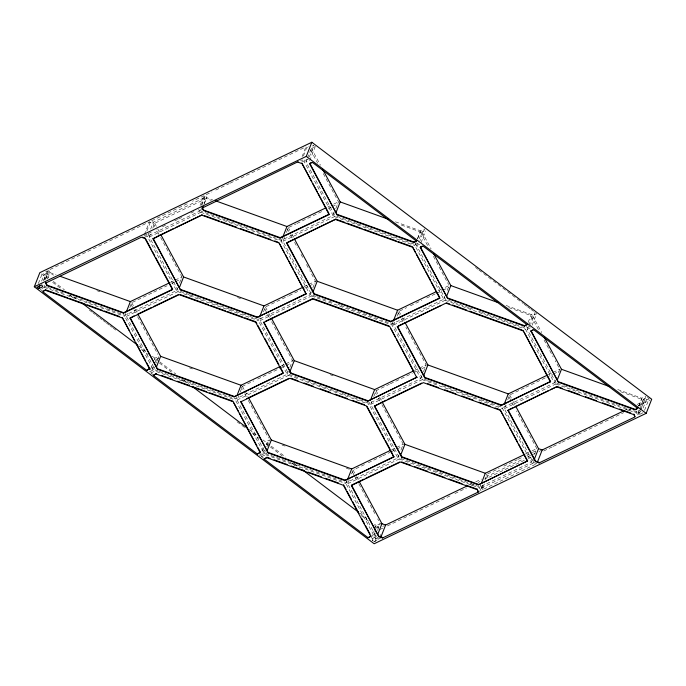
<?xml version="1.0" encoding="UTF-8"?>
<svg xmlns="http://www.w3.org/2000/svg" width="686" height="686" viewBox="0 0 686 686"><rect width="100%" height="100%" fill="white"/><g stroke="black" fill="none" stroke-linecap="round" stroke-linejoin="round"><path stroke-width="0.51" stroke-dasharray="3.43 2.57" d="M421.067 242.63L425.603 230.968M254.575 318.15L258.596 319.599L310.115 294.894L281.26 241.223L282.426 238.231M468.572 307.585L445.463 299.259L416.616 245.639L417.757 242.698M419.283 238.779L421.959 231.919L425.174 230.376M458.84 479.351L479.943 486.957L531.427 462.253L502.564 408.599L503.327 406.644M483.176 484.745L480.955 490.439L479.625 487.969L480.792 484.976L479.943 486.957M485.285 479.368L486.305 476.761M38.356 283.532L42.421 273.174M41.632 281.114L44.213 274.529L48.26 272.582L47.317 270.824L45.688 271.605M43.63 280.24L47.317 270.824M43.715 280.488L45.636 275.601L49.684 273.654L53.705 275.103M44.83 279.957L48.655 270.181L125.367 233.403M45.679 279.176L48.26 272.582M41.889 288.506L44.324 287.34L45.087 285.385M47.771 278.542L49.984 272.634L48.655 270.181M144.36 234.621L149.342 221.912L152.978 223.216L156.022 228.867M146.847 231.045L150.68 221.269L153.321 222.221L204.84 197.517L203.896 195.759L192.492 201.221M111.938 310.569L125.006 315.277L176.482 290.572L147.61 236.902L148.725 233.952M150.68 229.081L153.321 222.221M189.267 294.628L178.214 290.641L149.342 236.996L151.263 232.108M152.789 228.198L154.71 223.31L206.263 198.588L211.279 200.398M149.505 371.881L153.535 369.943L124.663 316.28L125.692 313.519M158.269 371.1L155.259 370.02L126.396 316.366L127.545 313.433M129.843 307.568L131.755 302.68L152.746 292.613M200.063 205.534L203.896 195.759M201.401 204.891L205.234 195.116L206.555 197.577L212.583 199.746M147.216 234.046L145.321 234.955L147.953 235.907L199.48 211.202L201.392 206.315M201.778 205.337L204.84 197.517M203.871 204.419L206.555 197.577M149.342 236.996L200.895 212.274L201.667 210.319M204.342 203.476L206.263 198.588M126.396 316.366L177.914 291.661L178.677 289.706M154.461 359.275L154.882 358.203L158.903 356.274L156.219 363.108M153.544 374.933L150.946 372.961L154.007 365.141M154.393 364.163L156.305 359.275L158.715 358.126M153.535 369.943L154.684 367.019M302.089 156.622L305.913 146.847L307.757 147.507M303.426 155.979L307.259 146.204L309.052 146.847M278.567 239.122L281.577 240.211L333.104 215.507L304.232 161.862L305.347 158.903M356.943 223.559L334.837 215.593L305.973 161.947L307.122 159.015M307.5 158.037L311.333 148.262L314.54 146.727M309.317 156.991L313.914 145.261L312.327 146.024M315.337 146.341L309.978 160.027L305.973 161.947M281.577 240.211L282.349 238.256M315.852 296.395L311.838 294.954L282.966 241.3L284.501 237.39M286.422 232.503L288.334 227.615L295.966 223.953M211.528 390.283L235.641 398.969L287.168 374.264L258.305 320.619L259.454 317.687M297.93 377.583L288.883 374.324L260.02 320.671L261.169 317.738M263.467 311.873L265.379 306.985L288.283 296.009M260.997 455.178L264.213 453.643L235.349 399.989L236.413 397.014M291.053 462.741L265.928 453.695L237.064 400.041L238.599 396.131M240.134 392.221L242.432 386.355L253.88 380.867M333.104 215.507L334.254 212.574M335.78 208.664L338.464 201.821L322.763 172.649M282.966 241.3L334.494 216.596L335.257 214.641M310.115 294.894L311.29 291.91M312.85 287.931L315.483 281.209L310.003 271.03M260.02 320.671L311.538 295.975L312.31 294.02M287.168 374.264L288.317 371.332M289.844 367.422L292.528 360.579L271.262 321.048M237.064 400.041L288.592 375.345L289.355 373.39M263.261 447.744L260.191 455.564L257.593 453.6M263.561 458.119L261.615 456.644L264.299 449.802M266.211 444.914L266.974 442.959L269.392 441.801M264.213 453.643L265.362 450.711M266.897 446.8L269.581 439.958L265.559 441.878L262.995 439.949M261.615 456.644L265.636 454.715L266.4 452.76M377.034 230.796L415.219 244.55L415.99 242.595L414.876 245.554L443.739 299.199L392.221 323.903L381.167 319.925M417.517 238.685L420.587 230.865L424.591 228.944L419.995 240.675M417.56 238.711L420.244 231.868L399.141 224.262M392.221 323.903L392.984 321.948M354.199 397.846L369.265 403.274L420.792 378.578L391.929 324.924L393.078 321.991M427.532 380.438L422.507 378.629L393.644 324.975L394.793 322.043M397.091 316.177L399.003 311.29L406.635 307.637M316.169 471.788L346.319 482.644L397.837 457.948L368.974 404.294L369.737 402.339M426.683 467.775L399.552 457.999L370.689 404.354L371.838 401.421M373.759 396.534L376.057 390.668L389.408 384.263M346.319 482.644L347.082 480.689L345.976 483.647L374.848 537.318L370.852 539.239L374.307 530.45M380.258 538.716L376.571 537.387L347.708 483.733L349.243 479.823M351.541 473.957L353.076 470.047L354.979 469.138M443.739 299.199L444.888 296.266M447.186 290.401L449.107 285.522L442.427 288.72M393.644 324.975L445.163 300.279L445.934 298.324M420.792 378.578L421.941 375.645M423.476 371.735L426.152 364.892L405.898 327.239M370.689 404.354L422.216 379.65L422.979 377.694M397.837 457.948L398.986 455.015M400.907 450.127L403.205 444.262L381.93 404.731M347.708 483.733L399.261 459.02L400.024 457.065M373.484 541.228L372.284 540.319L375.353 532.499M376.88 528.589L377.652 526.634L379.247 525.87M376.374 535.809L374.076 541.674L378.912 539.359L376.28 538.407L372.284 540.319M374.908 541.863L377.043 536.452M379.684 537.404L380.833 534.471M497.873 405.769L502.889 407.578L554.374 382.882L525.502 329.211L526.608 326.253M528.186 322.369L531.213 314.522L535.234 312.593L530.63 324.324M556.097 382.951L527.234 329.297L528.383 326.365M528.769 325.387L532.602 315.611L536.649 313.674L532.053 325.404M536.829 463.65L533.151 462.321L504.287 408.676L505.814 404.766M507.734 399.878L509.647 394.99L524.91 387.667M481.332 488.046L532.851 463.342L535.492 464.293L482.284 489.804L481.332 488.046L482.867 484.136M482.284 489.804L484.582 483.939M486.88 478.073L487.643 476.118L523.752 458.805M504.287 408.676L555.806 383.971L556.569 382.016M531.427 462.253L532.576 459.32M534.497 454.441L536.795 448.584L516.524 410.914M532.851 463.342L533.622 461.386M638.786 406.035L641.847 398.214L645.903 396.276M620.453 391.637L641.556 399.235L642.876 401.696L637.517 415.382L636.196 412.921L636.96 410.965M638.872 406.078L641.556 399.235M642.936 412.783L638.855 414.738L637.911 412.981L639.06 410.048M640.587 406.138L643.271 399.295L647.327 397.348L648.519 398.257M645.517 397.254L640.535 409.962L636.488 411.9L628.445 409.01M638.855 414.738L640.39 410.828M640.775 409.851L644.223 401.053L649.119 398.703L644.137 411.411M643.108 408.101L646.941 398.326M176.482 290.572L177.588 287.777M179.432 283.112L181.884 276.887L156.528 229.81M150.268 369.943L152.558 364.12M374.693 529.472L376.228 525.562L380.25 523.632L377.712 518.925M374.848 537.318L375.619 535.363M377.549 530.475L380.25 523.632M554.374 382.882L555.48 380.078M558.43 372.618L559.776 369.197L555.214 360.725M126.327 232.94L149.342 221.912M151.632 220.815L188.693 203.047M206.194 194.653L211.948 191.9M215.781 190.056L229.21 183.625M230.162 183.162L305.913 146.847M148.167 233.583L152.918 231.311M162.419 226.757L167.17 224.476M174.776 220.832L177.623 219.469M178.574 219.006L183.325 216.733M190.931 213.089L193.778 211.717M308.554 158.946L304.575 160.858L301.891 159.889M170.437 282.375L174.253 280.548M175.204 280.094L181.884 276.887M327.968 206.855L329.88 205.937M333.696 204.111L338.464 201.821M153.698 292.159L167.058 285.753M171.826 283.464L174.69 282.092M175.642 281.637L181.37 278.893M296.918 223.499L312.19 216.176M313.142 215.721L321.725 211.605M328.405 208.407L331.269 207.035M332.221 206.572L337.949 203.828M304.035 286.697L307.851 284.87M308.803 284.416L315.483 281.209M289.235 295.555L300.682 290.058M304.498 288.231L308.314 286.405M309.275 285.942L314.994 283.198M415.219 244.55L419.223 242.63M150.946 372.961L154.967 371.04L235.349 399.989M416.616 245.639L420.647 243.702M281.08 366.075L284.896 364.24M285.848 363.786L292.528 360.579M438.611 290.547L441.475 289.175M257.696 379.041L279.639 368.519M280.591 368.065L285.367 365.775M286.319 365.321L291.087 363.031M410.46 305.802L421.907 300.314M426.675 298.024L435.258 293.908M436.219 293.454L441.938 290.71M442.899 290.255L448.618 287.511M414.704 370.38L418.52 368.545M419.472 368.09L426.152 364.892M390.368 383.8L412.312 373.287M413.264 372.824L418.031 370.543M421.847 368.708L425.672 366.881M529.866 326.279L525.845 328.208L521.823 326.759M527.234 329.297L531.29 327.359M391.749 449.75L395.565 447.924M396.525 447.461L403.205 444.262M548.328 374.685L552.144 372.858M553.096 372.395L559.776 369.197M355.94 468.675L364.523 464.559M368.348 462.733L381.708 456.319M382.668 455.864L390.3 452.203M391.26 451.748L396.028 449.459M396.988 448.996L402.716 446.252M525.87 387.213L545.902 377.609M546.862 377.146L552.582 374.402M553.533 373.947L559.262 371.203M525.356 454.072L531.075 451.328M532.027 450.865L536.795 448.584M487.652 473.897L499.099 468.409M503.867 466.128L517.227 459.723M518.179 459.26L522.955 456.979M526.771 455.144L528.674 454.235M532.49 452.4L536.306 450.573M382.668 526.445L384.28 525.673M470.004 484.573L471.917 483.656M475.758 481.821L481.503 479.06M527.551 456.987L532.302 454.707M533.254 454.252L535.157 453.343M538.956 451.517L540.851 450.608M625.615 409.971L627.536 409.053M637.123 404.457L642.876 401.696M379.701 529.626L383.56 527.774M387.419 525.922L451.079 495.403M454.938 493.551L466.514 488.003M471.333 485.697L474.223 484.307M478.082 482.455L480.011 481.529M524.378 460.263L484.839 479.222L486.7 474.36L487.643 476.118M528.237 458.411L531.135 457.022M543.672 451.011L552.35 446.852M553.319 446.389L561.037 442.693M561.997 442.23L623.728 412.638M627.587 410.785L630.477 409.396M638.194 405.7L649.771 400.152M637.911 412.981L641.959 411.034M478.485 491.622L480.131 490.833M300.554 160.533L304.232 161.862M395.462 221.818L420.587 230.865M357.946 223.919L363.974 226.088M364.978 226.457L368.999 227.898M370.003 228.267L376.031 230.436M334.494 216.596L414.876 245.554M506.088 305.476L531.213 314.522M508.772 307.568L530.87 315.526L538.982 330.592M225.308 219.94L201.195 211.254L199.875 208.801M226.311 220.309L230.333 221.75M231.336 222.118L237.365 224.288M238.368 224.648L249.421 228.627M250.433 228.987L277.556 238.762M469.576 307.945L474.601 309.755M478.622 311.204L480.629 311.924M481.632 312.284L520.82 326.399M200.895 212.274L281.26 241.223M445.163 300.279L525.502 329.211M617.734 389.537L641.847 398.214M316.855 296.764L327.908 300.742M328.92 301.103L333.945 302.912M337.958 304.361L339.973 305.081M340.976 305.45L368.108 315.217M369.111 315.577L380.164 319.565M557.109 383.311L563.137 385.489M564.141 385.849L570.169 388.019M571.172 388.379L575.194 389.828M576.197 390.188L579.216 391.277M583.229 392.726L615.385 404.303M616.388 404.663L622.416 406.841M623.428 407.201L627.441 408.65M143.974 235.598L147.61 236.902M311.538 295.975L391.929 324.924M555.806 383.971L636.196 412.921M237.536 297.518L240.554 298.607M190.271 294.989L196.299 297.158M197.302 297.518L205.337 300.417M209.359 301.866L229.458 309.103M230.462 309.463L241.515 313.442M242.518 313.802L248.546 315.98M249.55 316.34L253.571 317.79M428.536 380.799L432.557 382.248M433.561 382.608L438.586 384.417M442.607 385.866L472.748 396.722M473.752 397.091L479.78 399.261M480.783 399.621L484.805 401.07M485.808 401.43L496.861 405.409M177.914 291.661L258.305 320.619M422.216 379.65L502.564 408.599M49.984 272.634L56.012 274.812M96.88 290.658L99.899 291.739M330.129 374.685L333.139 375.774M46.622 287.048L44.616 286.319L43.295 283.867M47.634 287.408L53.662 289.578M54.666 289.938L64.716 293.565M68.729 295.006L86.822 301.523M87.825 301.883L98.878 305.862M99.882 306.23L105.91 308.4M106.913 308.76L110.935 310.209M301.943 379.032L334.099 390.608M335.102 390.969L341.131 393.138M342.143 393.507L346.156 394.947M347.159 395.316L353.196 397.486M44.324 287.34L124.663 316.28M288.592 375.345L368.974 404.294M189.465 367.842L192.483 368.931M159.281 371.46L191.428 383.045M192.44 383.405L198.468 385.575M199.472 385.944L203.493 387.384M204.497 387.753L210.525 389.922M427.687 468.135L433.724 470.304M434.727 470.665L438.74 472.114M439.752 472.474L445.78 474.652M446.783 475.012L457.836 478.991M399.261 459.02L479.625 487.969M282.049 445.008L285.059 446.097M346.319 468.152L349.328 469.241M292.056 463.101L296.078 464.551M297.081 464.911L303.109 467.089M304.112 467.449L315.166 471.428M265.636 454.715L345.976 483.647M475.484 267.42L478.048 269.358M478.897 270.001L523.281 303.564M524.138 304.207L526.694 306.145M527.551 306.788L530.107 308.726M530.964 309.369L533.519 311.307M43.012 273.62L44.213 274.529M45.636 275.601L49.049 278.182M53.311 281.406L64.407 289.801M73.796 296.892L77.209 299.482M138.666 345.941L145.492 351.103M152.326 356.266L154.882 358.203M156.305 359.275L158.869 361.213M159.718 361.856L175.933 374.119M183.616 379.933L189.593 384.443M249.335 429.625L256.17 434.787M266.974 442.959L270.395 445.54M271.244 446.183L285.753 457.159M294.294 463.607L299.413 467.483M360.013 513.3L366.839 518.462M374.522 524.267L376.228 525.562M377.652 526.634L378.844 527.543M41.546 273.946L47.523 278.465M52.642 282.34L60.334 288.146M69.723 295.246L73.994 298.479M89.36 310.098L91.924 312.036M92.782 312.679L95.345 314.617M96.194 315.268L98.758 317.206M99.607 317.85L102.171 319.787M103.029 320.431L105.593 322.369M106.441 323.012L109.005 324.95M109.854 325.593L112.418 327.531M113.276 328.182L115.84 330.112M141.453 349.483L148.287 354.653M154.264 359.172L158.535 362.397M159.384 363.04L171.346 372.086M181.593 379.83L185.006 382.411M237.099 421.796L245.631 428.253M252.465 433.423L259.299 438.586M266.125 443.748L269.547 446.337M270.395 446.98L282.358 456.018M291.747 463.119L295.16 465.7M360.913 515.418L369.454 521.875M374.582 525.75L377.995 528.331M40.268 289.286L42.866 291.25M643.271 399.295L644.223 401.053M532.602 315.611L541.717 332.556M544.058 340.007L553.182 356.96M421.959 231.919L431.074 248.864M509.647 394.99L512.691 400.633M513.197 401.576L515.22 405.34M420.244 231.868L427.841 245.982M433.406 256.341L448.601 284.579M508.926 396.782L511.464 401.49M511.97 402.433L513.488 405.263M311.333 148.262L320.448 165.206M399.003 311.29L402.047 316.941M402.553 317.884L404.577 321.648M310.612 150.054L317.704 163.234M397.794 312.181L400.83 317.824M401.344 318.767L402.862 321.588M288.334 227.615L289.852 230.436M291.876 234.2L293.908 237.965M376.057 390.668L379.092 396.311M379.598 397.254L381.622 401.018M287.1 228.455L290.084 234.003M290.581 234.929L292.579 238.634M294.568 242.338L297.553 247.886M301.043 254.369L303.529 258.999M306.522 264.547L309.506 270.104M375.353 392.495L376.365 394.373M378.389 398.137L379.907 400.967M265.379 306.985L268.423 312.636M268.929 313.579L270.953 317.344M353.076 470.047L356.111 475.698M356.617 476.641L358.641 480.406M264.676 308.811L267.206 313.519M267.72 314.462L270.756 320.105M352.355 471.848L354.379 475.612M354.885 476.556L358.435 483.15M358.95 484.084L375.688 515.16M198.528 209.444L199.48 211.202M154.71 223.31L157.24 228.018M157.746 228.953L160.275 233.66M242.432 386.355L244.456 390.12M244.962 391.063L247.998 396.714M240.709 386.304L242.741 390.068M244.765 393.833L246.283 396.654M248.306 400.418L268.56 438.071M131.755 302.68L134.799 308.323M135.305 309.266L137.329 313.03M131.035 304.473L137.114 315.774M137.62 316.718L157.891 354.396"/><path stroke-width="1.03" d="M34.3 286.774L39.839 272.651L311.83 142.251L651.7 399.226L646.161 413.349L374.17 543.749L34.3 286.774L306.299 156.374L311.83 142.251M38.673 288.652L42.729 286.705L41.777 284.947L36.881 287.297L38.673 288.652L39.779 285.822M45.576 283.129L141.35 237.21L145.038 238.539L172.52 289.638L123.454 313.159L46.897 285.582L45.576 283.129L45.748 282.692L47.068 285.144L123.626 312.722L172.692 289.192L161.201 267.832M46.897 285.582L47.068 285.144M146.744 362.997L149.745 368.571L146.744 370.363L42.695 291.687L45.696 289.895L67.854 297.878M123.454 313.159L123.626 312.722M294.294 271.219L306.119 293.96L257.053 317.481L180.495 289.904L153.004 238.814L158.946 235.607M149.574 369.008L122.254 317.472M126.378 311.753L130.366 301.591L169.485 282.838M130.048 318.184L179.115 294.654L255.672 322.231L283.164 373.33L234.098 396.851L157.54 369.282L130.048 318.184L134.07 315.894M202.156 208.064L202.327 207.626L203.648 210.079L280.205 237.656L329.271 214.135L329.1 214.572L280.034 238.093L203.476 210.525L202.156 208.064L298.101 161.707M201.958 209.307L203.107 206.375M203.476 210.525L203.648 210.079M153.004 238.814L202.241 214.847L175.299 227.761M146.744 370.363L149.745 368.571M179.363 287.708L183.574 276.955L160.79 234.603M180.495 289.904L153.175 238.368M156.408 367.087L160.618 356.334L137.835 313.974M153.372 375.371L156.339 373.587L153.372 375.371L257.421 454.038L260.388 452.263L257.885 447.615M157.54 369.282L130.22 317.747M329.1 214.572L301.78 163.036L311.778 181.619M280.034 238.093L280.205 237.656M306.119 293.96L278.799 242.424M282.726 237.279L286.945 226.526L326.064 207.772M257.053 317.481L306.29 293.514M286.628 243.118L286.799 242.681L314.291 293.78L390.849 321.348L439.915 297.827L439.743 298.264L390.677 321.785L314.119 294.217L286.628 243.118L335.866 219.151L344.929 222.418M260.131 315.689L263.956 305.913L303.075 287.16M234.098 396.851L283.335 372.892M260.217 452.7L232.897 401.164L209.727 392.821M237.176 395.059L241.009 385.283L280.128 366.53M335.986 212.66L340.196 201.916L322.471 168.97M413.675 242.432L416.625 240.657L413.675 242.432L337.118 214.864L309.798 163.319L311.65 162.436M312.988 292.022L317.198 281.269L294.414 238.908M314.119 294.217L314.291 293.78M257.421 454.038L260.388 452.263M289.646 372.369L294.243 360.639L271.459 318.278M367.722 401.156L416.959 377.197L367.722 401.156L291.164 373.587L263.844 322.051M267.077 450.762L271.296 440.009L248.504 397.657M264.041 459.045L266.837 457.708L343.394 485.285L370.886 536.383L368.09 537.721L264.041 459.045L267.008 457.27L270.035 458.359M391.011 450.994L393.841 457.005L344.766 480.534L268.209 452.957L240.897 401.421M266.837 457.708L267.008 457.27M439.743 298.264L412.423 246.728M390.677 321.785L390.849 321.348M524.301 326.09L527.268 324.315L524.301 326.09L447.744 298.521L420.252 247.423L422.284 246.094M416.788 377.634L389.476 326.099M393.37 320.971L397.588 310.218L436.699 291.464M550.584 381.502L501.346 405.469L424.788 377.892L397.297 326.793L397.468 326.356L424.96 377.454L501.517 405.023L550.584 381.502L548.088 376.854M370.414 400.341L374.633 389.588L413.752 370.834M344.766 480.534L394.013 456.567M343.394 485.285L343.566 484.839L346.07 489.487M478.391 484.839L527.637 460.872L478.391 484.839L401.833 457.262L374.35 406.172L386.064 400.195M347.853 478.734L351.678 468.958L390.797 450.205M446.612 296.326L450.822 285.573L433.603 253.571M447.744 298.521L420.424 246.986M397.297 326.793L446.543 302.835L449.562 303.924M423.656 375.696L427.867 364.943L405.083 322.591M424.788 377.892L424.96 377.454M368.09 537.721L371.057 535.938M400.701 455.067L404.92 444.314L382.128 401.962M401.833 457.262L374.522 405.726M377.72 534.454L381.939 523.701L359.147 481.349M466.086 485.173L477.164 489.161L478.313 492.059L382.539 537.978L378.852 536.649L351.532 485.113L364.043 479.12M380.636 537.738L385.618 525.03L467.123 485.954M382.539 537.978L382.711 537.541L379.024 536.212M550.412 381.939L523.101 330.403M501.346 405.469L501.517 405.023M527.465 461.318L500.145 409.782L503.147 415.356M530.895 331.115L533.717 329.76L637.766 408.436L634.944 409.791L558.387 382.213L530.895 331.115L532.945 329.777M504.27 404.063L508.257 393.893L547.377 375.139M478.313 492.059L477.164 489.161M507.94 410.485L508.112 410.048L535.603 461.146L539.282 462.475L539.11 462.913L535.432 461.584L507.94 410.485L557.178 386.527L562.22 388.345M481.478 483.047L485.302 473.271L524.396 454.526M557.246 380.018L561.465 369.265L544.247 337.263M558.387 382.213L531.067 330.678M533.914 460.366L538.51 448.635L515.726 406.284M535.432 461.584L535.603 461.146M537.601 461.695L542.197 449.965L624.663 410.434M634.944 409.791L637.937 407.99M539.11 462.913L634.893 416.994L633.735 414.095L635.065 416.556M43.81 290.804L45.696 289.895M160.867 234.681L173.378 228.687M138.881 313.588L151.392 307.594M153.312 306.676L178.326 294.68M287.76 242.218L335.866 219.151M265.774 321.125L312.91 298.53M420.252 247.423L423.048 246.085L527.097 324.752M246.668 398.652L289.003 378.363M398.429 325.893L440.764 305.604M387.984 399.269L421.667 383.131M374.35 406.172L423.416 382.642L499.974 410.219M365.964 478.193L399.646 462.055M509.072 409.585L512.922 407.741M514.852 406.824L548.526 390.677M550.446 389.751L557.178 386.527M297.93 162.145L301.608 163.474M340.196 201.916L388.43 219.28M337.289 214.418L413.847 241.995M346.945 223.147L362.054 228.584M364.069 229.313L379.187 234.758M381.193 235.478L396.311 240.923M398.326 241.652L411.42 246.368M335.694 219.597L412.252 247.166M215.601 200.827L286.945 226.526M450.822 285.573L498.053 302.586M447.915 298.084L524.473 325.653M204.256 215.576L219.366 221.012M221.381 221.741L236.49 227.186M240.52 228.635L253.614 233.351M257.644 234.801L270.738 239.517M274.769 240.966L277.796 242.055M452.58 305.013L466.686 310.089M469.704 311.178L522.089 330.043M202.07 215.284L278.627 242.861M446.363 303.272L522.929 330.849M317.198 281.269L397.588 310.218M561.465 369.265L609.7 386.638M558.558 381.776L635.116 409.345M142.448 237.107L145.209 238.102L151.203 249.25M313.922 298.89L388.465 325.739M568.265 390.514L579.344 394.51M585.39 396.688L596.468 400.675M602.514 402.854L613.593 406.841M619.638 409.019L630.717 413.015M389.296 326.536L312.739 298.967L263.673 322.489L291.164 373.587M557.006 386.964L633.564 414.541M183.574 276.955L263.956 305.913M427.867 364.943L508.257 393.893M180.667 289.466L257.224 317.043M180.298 294.586L208.501 304.738M210.516 305.467L225.625 310.912M227.641 311.633L242.75 317.078M244.765 317.798L255.852 321.794L256.847 323.646M427.618 383.654L438.697 387.65M444.742 389.82L455.821 393.815M461.867 395.994L472.946 399.981M478.991 402.159L490.07 406.146M495.112 407.964L499.134 409.413M60.025 276.261L130.366 301.591M294.243 360.639L374.633 389.588M538.51 448.635L542.197 449.965M291.336 373.15L367.893 400.718M69.869 298.607L84.978 304.044M86.993 304.773L102.111 310.218M104.118 310.938L119.235 316.383M290.967 378.26L298.024 380.799M304.07 382.977L313.133 386.244M320.182 388.782L330.258 392.409M335.291 394.227L347.382 398.575M352.415 400.392L364.506 404.749M45.525 290.341L122.082 317.91M160.618 356.334L241.009 385.283M404.92 444.314L485.302 473.271M157.711 368.836L234.269 396.414M402.005 456.825L478.571 484.402M161.373 375.405L172.452 379.392M177.494 381.21L189.576 385.566M192.603 386.655L206.709 391.732M401.61 461.952L410.674 465.219M414.704 466.669L427.807 471.385M431.828 472.843L444.931 477.559M448.953 479.008L462.055 483.724M156.168 374.033L232.725 401.602M476.993 489.607L400.435 462.03L351.361 485.551L378.852 536.649M271.296 440.009L351.678 468.958M268.38 452.52L344.947 480.089M274.066 459.809L287.16 464.525M291.19 465.974L304.284 470.69M308.314 472.148L321.408 476.864M325.438 478.313L338.532 483.03M381.939 523.701L385.618 525.03M306.299 156.374L646.161 413.349M416.453 241.103L312.404 162.428L309.626 163.765L337.118 214.864M81.48 302.706L137.809 345.298M192.157 386.381L247.629 428.33M302.826 470.064L358.306 512.013M524.095 332.264L541.588 364.781M542.592 366.641L547.085 375.002M412.921 247.655L415.424 252.302M416.419 254.163L424.917 269.95M425.92 271.81L430.422 280.171M431.417 282.032L435.919 290.392M436.913 292.253L439.417 296.892M504.141 417.208L508.643 425.569M509.638 427.429L517.638 442.29M518.642 444.151L527.14 459.946M312.782 183.471L317.275 191.831M318.278 193.692L328.774 213.2M390.969 328.886L395.47 337.246M396.474 339.107L413.967 371.623M279.802 244.276L284.296 252.637M285.299 254.497L287.794 259.145M288.797 260.997L293.291 269.366M367.019 406.404L381.013 432.412M382.016 434.272L384.512 438.92M385.515 440.772L390.008 449.133M393.841 457.005L366.35 405.906L289.792 378.338L240.726 401.859L268.209 452.957M257.85 325.507L262.344 333.868M264.847 338.515L267.84 344.089M268.843 345.95L273.345 354.31M274.34 356.163L278.842 364.532M279.837 366.384L282.838 371.958M347.065 491.348L351.566 499.708M352.561 501.569L359.061 513.643M361.565 518.29L364.558 523.864M365.561 525.725L370.063 534.085M152.206 251.102L154.702 255.749M155.705 257.61L160.198 265.971M233.892 403.025L238.394 411.386M239.397 413.238L256.89 445.754M122.751 318.398L129.251 330.481M131.755 335.12L134.748 340.693M135.751 342.554L140.244 350.915M141.247 352.776L145.749 361.136"/></g></svg>
